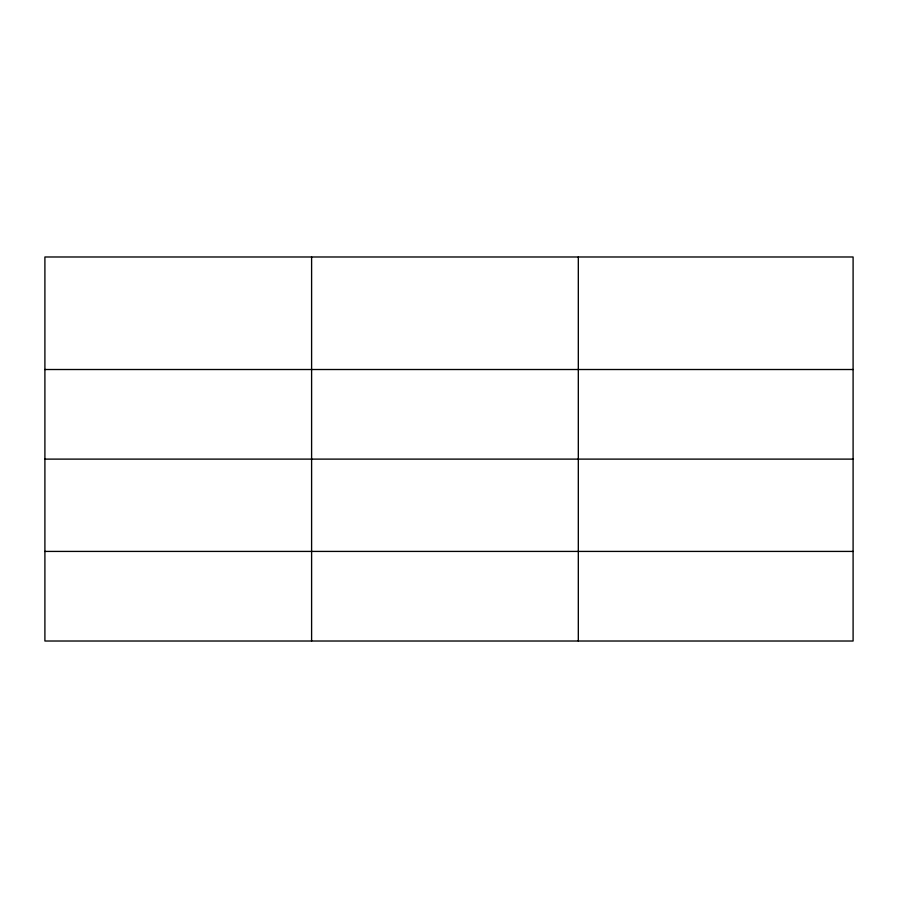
<?xml version="1.0" encoding="UTF-8"?>
<svg xmlns="http://www.w3.org/2000/svg" width="898" height="898" viewBox="0 0 898 898"><rect width="100%" height="100%" fill="white"/><g stroke="black" fill="none" stroke-linecap="round" stroke-linejoin="round"><path stroke-width="1.35" d="M853.1 459.114L853.1 256.985L44.9 256.985L44.9 641.015L853.1 641.015L853.1 459.114L44.9 459.114M44.9 369.516L853.1 369.516M44.9 551.417L853.1 551.417M578.312 256.985L578.312 641.015M311.606 256.985L311.606 641.015"/></g></svg>
